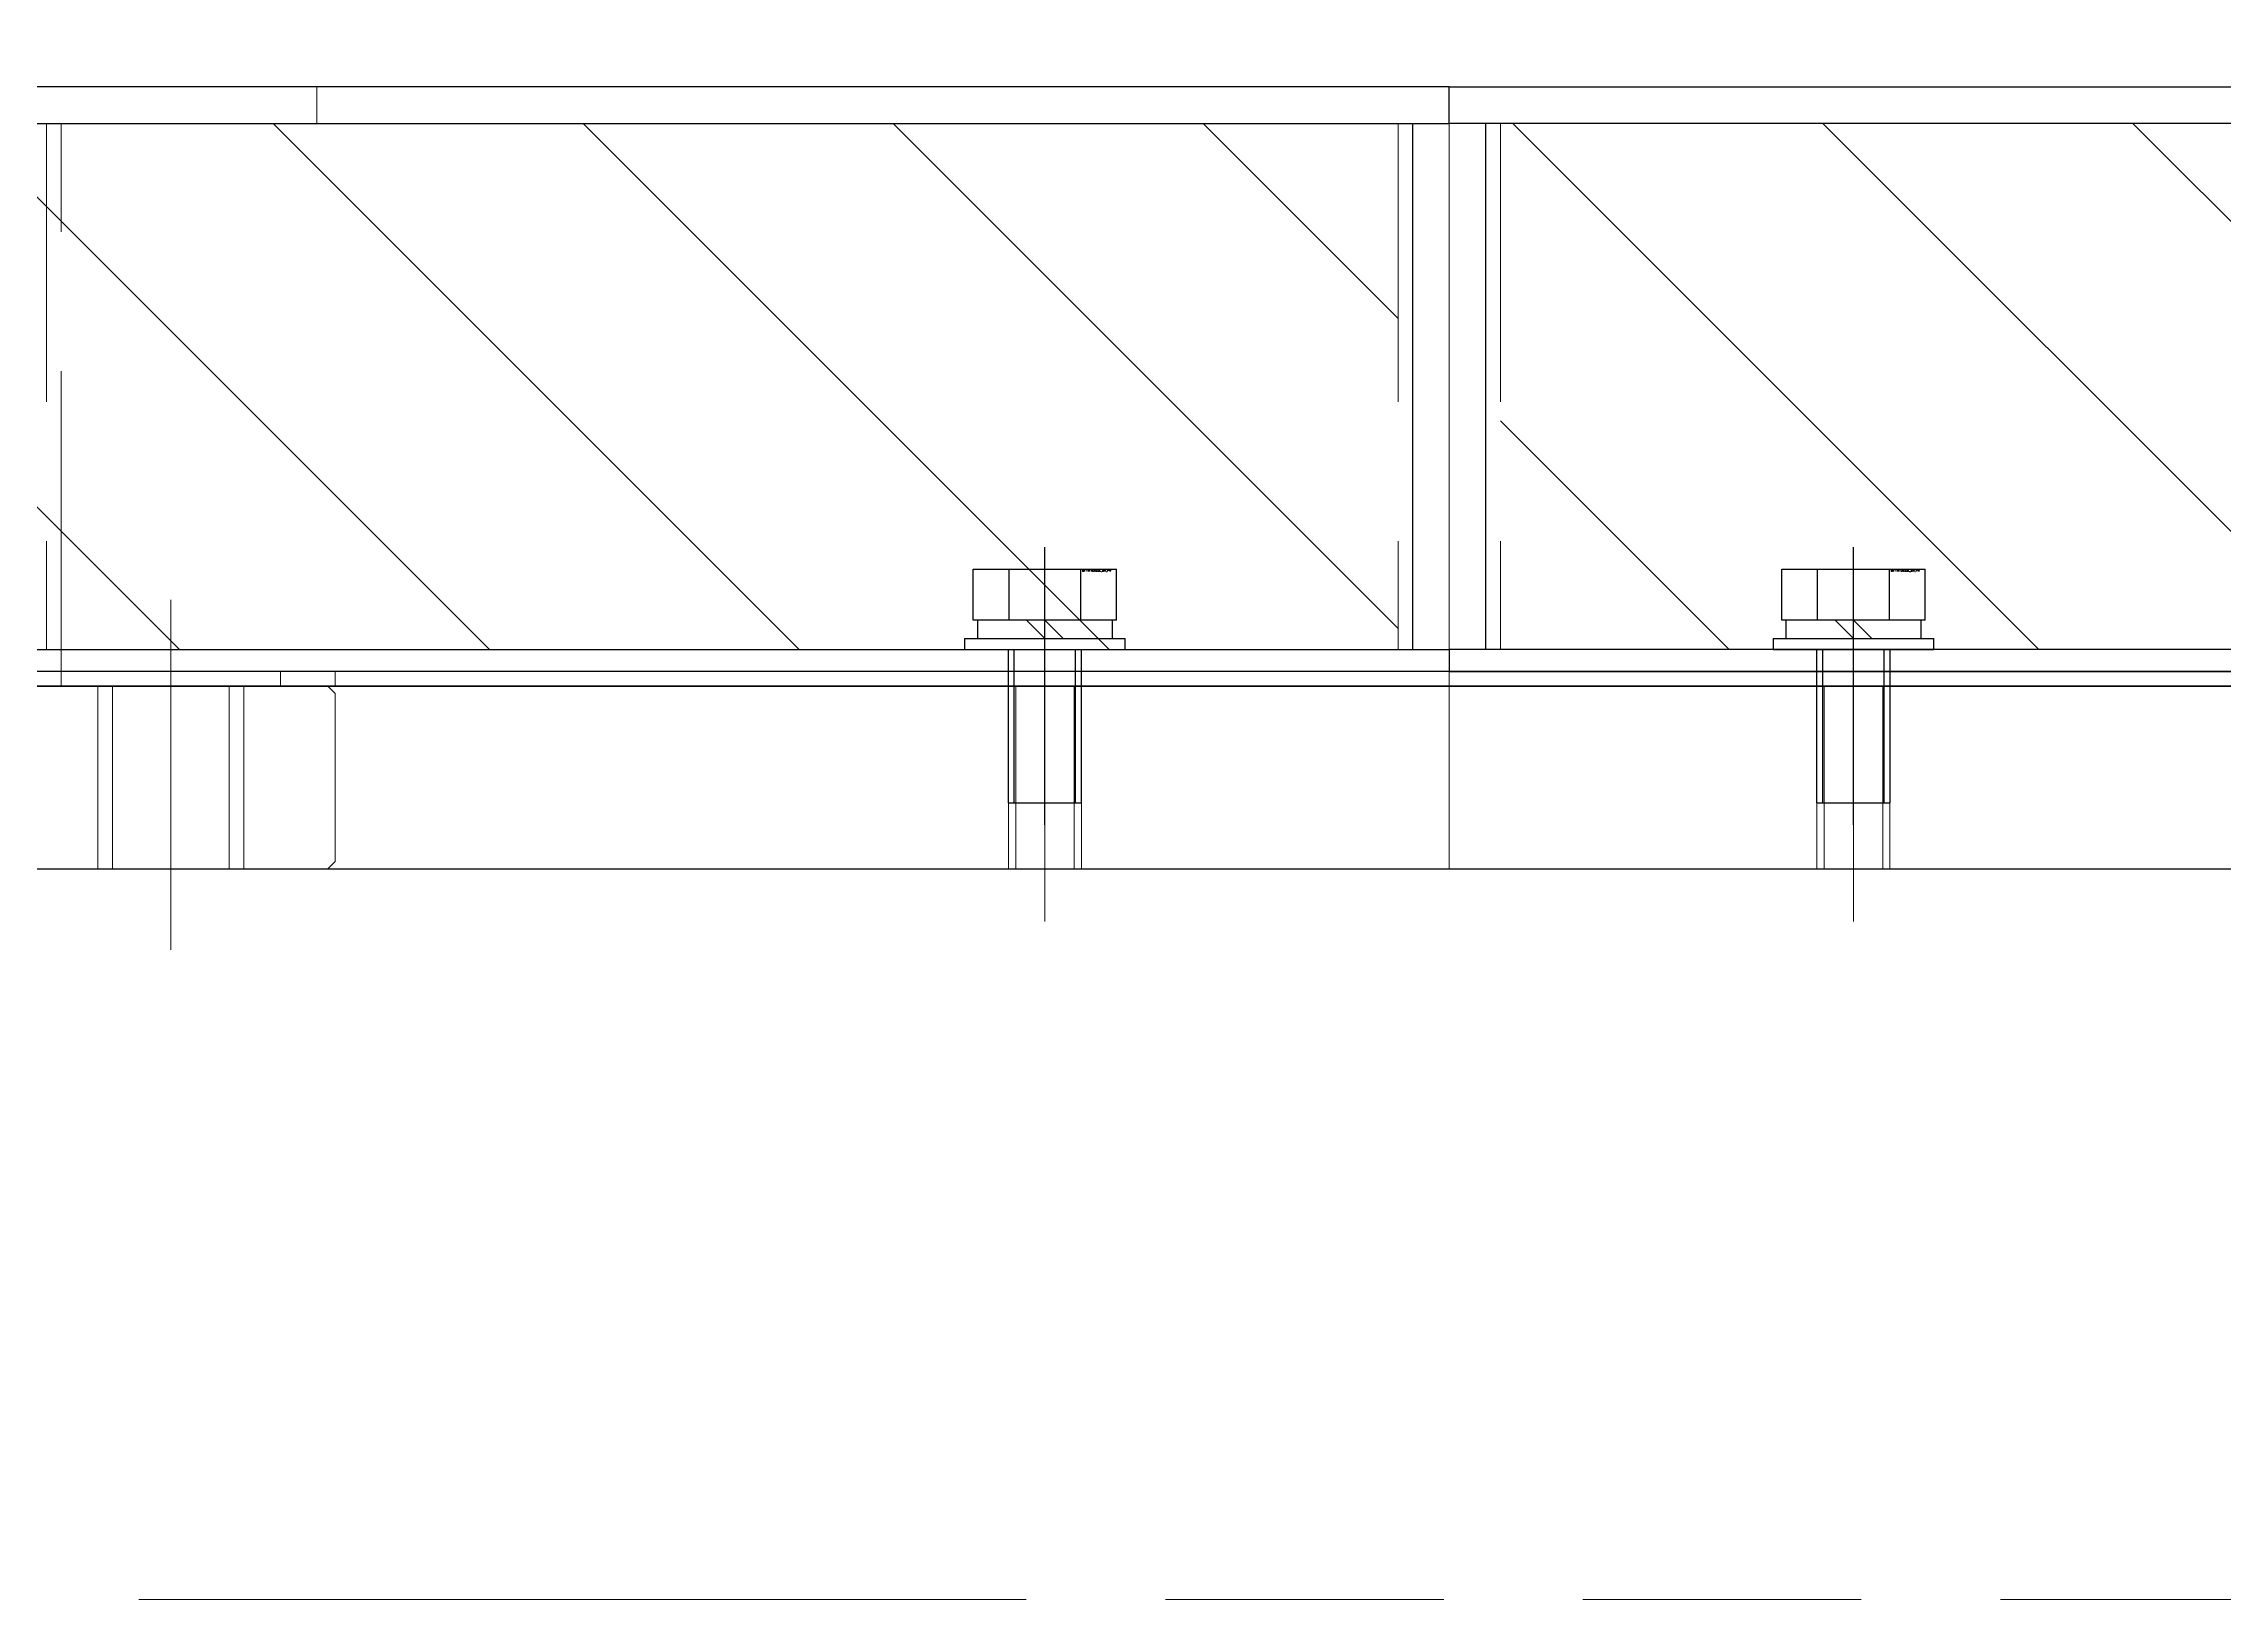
# Model space of a CAD drawing. Header units: millimetres. Extents: x -16130 to 36813, y -8099 to 27484.
# Drawn here: x 29899.1 to 30197.7, y 14802.2 to 15015.1 of the extents above; entities that cross this region are included whole.
import ezdxf
from ezdxf.xclip import XClip

# ---------------------------------------------------------------- set-up
doc = ezdxf.new("R2010")
doc.units = ezdxf.units.MM
doc.header["$LTSCALE"] = 6
doc.header["$XCLIPFRAME"] = 0
for name, pattern in [('CENTER2', [28.575, 19.05, -3.175, 3.175, -3.175]), ('HIDDEN', [9.525, 6.35, -3.175]), ('PHANTOM2', [31.75, 15.875, -3.175, 3.175, -3.175, 3.175, -3.175])]:
    doc.linetypes.add(name, pattern=pattern)
for name, color, linetype, lineweight in [('04_HIDDEN', 2, 'HIDDEN', 13), ('05_CENTER', 4, 'CENTER2', 13), ('06_PHANTOM', 2, 'PHANTOM2', 13)]:
    doc.layers.add(name, color=color, linetype=linetype, lineweight=lineweight)
doc.layers.add('10_DRAFT', color=8, linetype='Continuous', lineweight=0, plot=False)
doc.styles.add('KSS_TXT_L', font='txt.shx', dxfattribs={"height": 3, "bigfont": 'extfont2.shx'})

# ---------------------------------------------------------------- blocks, each defined once
blk = doc.blocks.new('A$C29047AE0_1_1')
h = blk.add_hatch()
h.set_pattern_fill('_USER', color=3, scale=30, angle=315, pattern_type=0)
h.set_pattern_definition([(315, (-3058.926, 23640.867), (21.213203, 21.213203), [])])
h.paths.add_polyline_path([(-7, 75), (-7, 3), (-603, 3), (-603, 75)])
at = {"color": 0}
for p, q in [((-435, 83), (-435, 80)), ((-195.13, 83), (-229.13, 83)), ((-229.13, 83), (-229.13, 80)), ((-195.13, 80), (-195.13, 83)), ((-605, 3), (-605, 75)), ((-435, 0), (-435, 3)), ((-229.13, 0), (-229.13, 3))]:
    blk.add_line(p, q, dxfattribs=at)
blk.add_line((-5, 3), (-5, 75))
at = {"color": 3}
for points in [[(-229.13, 80), (-229.13, 81.5), (-229.13, 81.5), (-230.63, 80)], [(-195.13, 80), (-195.13, 81.5), (-195.13, 81.5), (-193.63, 80)], [(-554.55, 79), (-553.55, 79), (-553.55, 79), (-554.55, 80)], [(-434.55, 79), (-435.55, 79), (-435.55, 79), (-434.55, 80)], [(-554.55, 1), (-553.55, 1), (-553.55, 1), (-554.55, 0)], [(-434.55, 1), (-435.55, 1), (-435.55, 1), (-434.55, 0)], [(-229.13, 1), (-228.13, 1), (-228.13, 1), (-229.13, 0)], [(-195.13, 1), (-196.13, 1), (-196.13, 1), (-195.13, 0)]]:
    blk.add_lwpolyline(points, close=True, dxfattribs=at)
at = {"color": 0}
for points in [[(-610, 75), (0, 75), (0, 80), (-610, 80)], [(-610, 3), (0, 3), (0, 0), (-610, 0)]]:
    blk.add_lwpolyline(points, close=True, dxfattribs=at)
at = {"layer": '04_HIDDEN'}
for p, q in [((-554.55, 80), (-554.55, 0)), ((-434.55, 79), (-554.55, 79)), ((-552.55, 79), (-552.55, 1)), ((-436.55, 79), (-436.55, 1)), ((-434.55, 80), (-434.55, 0)), ((-603, 75), (-603, 3)), ((-192, 75), (-192, 3)), ((-192, 75), (-192, 3)), ((-190, 3), (-190, 75)), ((-190, 3), (-190, 75)), ((-7, 75), (-7, 3)), ((-554.55, 1), (-434.55, 1)), ((-226.33, 1), (-197.93, 1))]:
    blk.add_line(p, q, dxfattribs=at)
for points in [[(-229.13, 83), (-226.33, 83), (-226.33, 1), (-229.13, 1)], [(-195.13, 83), (-197.93, 83), (-197.93, 1), (-195.13, 1)]]:
    blk.add_lwpolyline(points, close=True, dxfattribs=at)
at = {"layer": '05_CENTER'}
for p, q in [((-345.85, 85.93), (-345.85, 68.87)), ((-549.93, 8.81), (-549.93, -5.89)), ((-317.5, 8.81), (-317.5, -5.89)), ((-55.34, 8.81), (-55.34, -5.89))]:
    blk.add_line(p, q, dxfattribs=at)
at = {"layer": '06_PHANTOM'}
for p, q in [((-155, 80), (-155, 75)), ((0, 80), (0, 75)), ((-190, 0), (-190, 3)), ((0, 0), (0, 3))]:
    blk.add_line(p, q, dxfattribs=at)
at = {"layer": '10_DRAFT'}
for p, q in [((-212.13, 83), (-212.13, 0)), ((-494.55, 80), (-494.55, 0)), ((0, 80), (0, 0))]:
    blk.add_line(p, q, dxfattribs=at)
blk = doc.blocks.new('A$C240E0C69_1_1')
h = blk.add_hatch()
h.set_pattern_fill('_USER', color=3, scale=30, angle=315, pattern_type=0)
h.set_pattern_definition([(315, (-3058.926, 23640.867), (21.213203, 21.213203), [])])
h.paths.add_polyline_path([(7, 75), (7, 3), (603, 3), (603, 75)])
for p, q in [((195.13, 80), (195.13, 83)), ((195.13, 83), (229.13, 83)), ((229.13, 83), (229.13, 80)), ((5, 3), (5, 75))]:
    blk.add_line(p, q)
at = {"color": 254}
blk.add_line((305, 83), (235, 83), dxfattribs=at)
at = {"color": 0}
for p, q in [((305, 80), (305, 83)), ((605, 3), (605, 75)), ((229.13, 0), (229.13, 3))]:
    blk.add_line(p, q, dxfattribs=at)
at = {"color": 3}
for points in [[(195.13, 80), (195.13, 81.5), (195.13, 81.5), (193.63, 80)], [(229.13, 80), (229.13, 81.5), (229.13, 81.5), (230.63, 80)], [(235, 80), (235, 81.5), (235, 81.5), (233.5, 80)], [(305, 80), (305, 81.5), (305, 81.5), (306.5, 80)], [(195.13, 1), (196.13, 1), (196.13, 1), (195.13, 0)], [(229.13, 1), (228.13, 1), (228.13, 1), (229.13, 0)], [(235, 1), (236, 1), (236, 1), (235, 0)], [(305, 1), (304, 1), (304, 1), (305, 0)]]:
    blk.add_lwpolyline(points, close=True, dxfattribs=at)
at = {"color": 0}
for points in [[(665, 75), (0, 75), (0, 80), (665, 80)], [(655, 3), (0, 3), (0, 0), (655, 0)]]:
    blk.add_lwpolyline(points, close=True, dxfattribs=at)
at = {"layer": '04_HIDDEN'}
for p, q in [((7, 75), (7, 3)), ((190, 3), (190, 75)), ((190, 3), (190, 75)), ((192, 75), (192, 3)), ((192, 75), (192, 3)), ((603, 75), (603, 3)), ((226.33, 1), (197.93, 1))]:
    blk.add_line(p, q, dxfattribs=at)
at = {"layer": '04_HIDDEN', "color": 254}
blk.add_line((237, 1), (303, 1), dxfattribs=at)
at = {"layer": '04_HIDDEN'}
for points in [[(195.13, 83), (197.93, 83), (197.93, 1), (195.13, 1)], [(229.13, 83), (226.33, 83), (226.33, 1), (229.13, 1)]]:
    blk.add_lwpolyline(points, close=True, dxfattribs=at)
at = {"layer": '04_HIDDEN', "color": 254}
for points in [[(235, 83), (237, 83), (237, 1), (235, 1)], [(305, 83), (303, 83), (303, 1), (305, 1)]]:
    blk.add_lwpolyline(points, close=True, dxfattribs=at)
at = {"layer": '05_CENTER'}
for p, q in [((288.29, 85.93), (288.29, 68.87)), ((634.17, 85.93), (634.17, 68.87)), ((55.34, 8.81), (55.34, -5.89)), ((317.5, 8.81), (317.5, -5.89)), ((549.93, 8.81), (549.93, -5.89)), ((634.17, 8.81), (634.17, -5.89))]:
    blk.add_line(p, q, dxfattribs=at)
at = {"layer": '06_PHANTOM'}
for p, q in [((0, 80), (0, 75)), ((155, 80), (155, 75)), ((0, 0), (0, 3)), ((190, 0), (190, 3))]:
    blk.add_line(p, q, dxfattribs=at)
at = {"layer": '10_DRAFT'}
for p, q in [((212.13, 83), (212.13, 0)), ((270, 83), (270, 0)), ((0, 80), (0, 0))]:
    blk.add_line(p, q, dxfattribs=at)
blk = doc.blocks.new('A$C52421B65_1_1')
at = {"color": 0}
blk.add_lwpolyline([(-590, 0), (680, 0), (680, 25), (-590, 25)], close=True, dxfattribs=at)
at = {"layer": '04_HIDDEN'}
for p, q in [((-185, 0), (-185, 25)), ((-183, 0), (-183, 25)), ((-167, 25), (-167, 0)), ((-165, 25), (-165, 0)), ((-152.5, 24), (-153.5, 25)), ((-152.5, 1), (-152.5, 24)), ((-153.5, 0), (-152.5, 1))]:
    blk.add_line(p, q, dxfattribs=at)
at = {"layer": '04_HIDDEN', "color": 9}
for p, q in [((-60.34, 25), (-60.34, 0)), ((-59.34, 25), (-59.34, 0)), ((-51.34, 25), (-51.34, 0)), ((-50.34, 25), (-50.34, 0)), ((50.34, 25), (50.34, 0)), ((51.34, 25), (51.34, 0)), ((59.34, 25), (59.34, 0)), ((60.34, 25), (60.34, 0))]:
    blk.add_line(p, q, dxfattribs=at)
at = {"layer": '05_CENTER'}
blk.add_line((-175, 36.8), (-175, -11.1), dxfattribs=at)
at = {"layer": '05_CENTER', "color": 9}
for p, q in [((-55.34, 31.4), (-55.34, -7.23)), ((55.34, 31.4), (55.34, -7.23))]:
    blk.add_line(p, q, dxfattribs=at)
at = {"layer": '10_DRAFT'}
blk.add_line((0, 25), (0, 0), dxfattribs=at)
blk = doc.blocks.new('A$C76434E7E_1_1')
at = {"color": 0}
blk.add_lwpolyline([(-590, 0), (680, 0), (680, 2), (-590, 2)], close=True, dxfattribs=at)
at = {"layer": '04_HIDDEN'}
for p, q in [((-190, 2), (-190, 0)), ((-160, 2), (-160, 0)), ((-152.5, 2), (-152.5, 0))]:
    blk.add_line(p, q, dxfattribs=at)
at = {"layer": '05_CENTER'}
blk.add_line((-175, 5.6), (-175, -3.61), dxfattribs=at)
at = {"layer": '10_DRAFT'}
blk.add_line((0, 2), (0, 0), dxfattribs=at)
blk = doc.blocks.new('A$C7AFA21F4_1_1_1_1')
at = {"color": 0, "linetype": 'CENTER2'}
blk.add_line((0, -24), (0, 14), dxfattribs=at)
at = {"color": 0}
for p, q in [((-9.81, 11), (9.81, 11)), ((-9.81, 4), (-9.81, 11)), ((-4.91, 4), (-4.91, 11)), ((4.91, 4), (4.91, 11)), ((9.81, 4), (9.81, 11)), ((9.81, 4), (-9.81, 4)), ((-9.25, 4), (-9.25, 1.5)), ((0, 1.5), (-2.5, 4)), ((0, 4), (2.5, 1.5)), ((9.25, 1.5), (9.25, 4)), ((-11, 1.5), (11, 1.5)), ((-11, 1.5), (-11, 0)), ((-11, 0), (11, 0)), ((11, 0), (11, 1.5))]:
    blk.add_line(p, q, dxfattribs=at)
at = {"color": 0, "linetype": 'HIDDEN'}
for p, q in [((-5, -21), (-5, 0)), ((-4.19, -21), (-4.19, 0)), ((4.19, -21), (4.19, 0)), ((5, -21), (5, 0)), ((-5, -21), (5, -21))]:
    blk.add_line(p, q, dxfattribs=at)
at = {"layer": '10_DRAFT', "style": 'KSS_TXT_L'}
blk.add_text('BT-M10x25L,SW,PW', height=0.3, dxfattribs=at).set_placement((5.1, 10.66))
blk = doc.blocks.new('A$C35011FBD_1_1')
at = {"color": 0}
for p, q in [((-969.86, -100), (-696, -100)), ((-504, -100), (0, -100))]:
    blk.add_line(p, q, dxfattribs=at)
at = {"layer": '04_HIDDEN'}
blk.add_line((-696, -100), (-504, -100), dxfattribs=at)
at = {"layer": '10_DRAFT'}
blk.add_line((-400, 0), (-800, 0), dxfattribs=at)

msp = doc.modelspace()

# ---------------------------------------------------------------- block references
for name, p in [('A$C29047AE0_1_1', (30091.55559, 14929.15373)), ('A$C240E0C69_1_1', (30091.55558, 14929.15373)), ('A$C7AFA21F4_1_1_1_1', (30036.21161, 14932.15373)), ('A$C7AFA21F4_1_1_1_1', (30146.8994, 14932.15373)), ('A$C52421B65_1_1', (30091.55558, 14902.15373)), ('A$C76434E7E_1_1', (30091.55566, 14927.15373))]:
    msp.add_blockref(name, p)
at = {"layer": '06_PHANTOM'}
ref = msp.add_blockref('A$C35011FBD_1_1', (30691.55696, 14902.15373), dxfattribs=at)
XClip(ref).set_block_clipping_path([(-2668.4784656443, -153.8347761298), (188.0875619171, 13.4297126669)])

doc.saveas('drawing.dxf')
